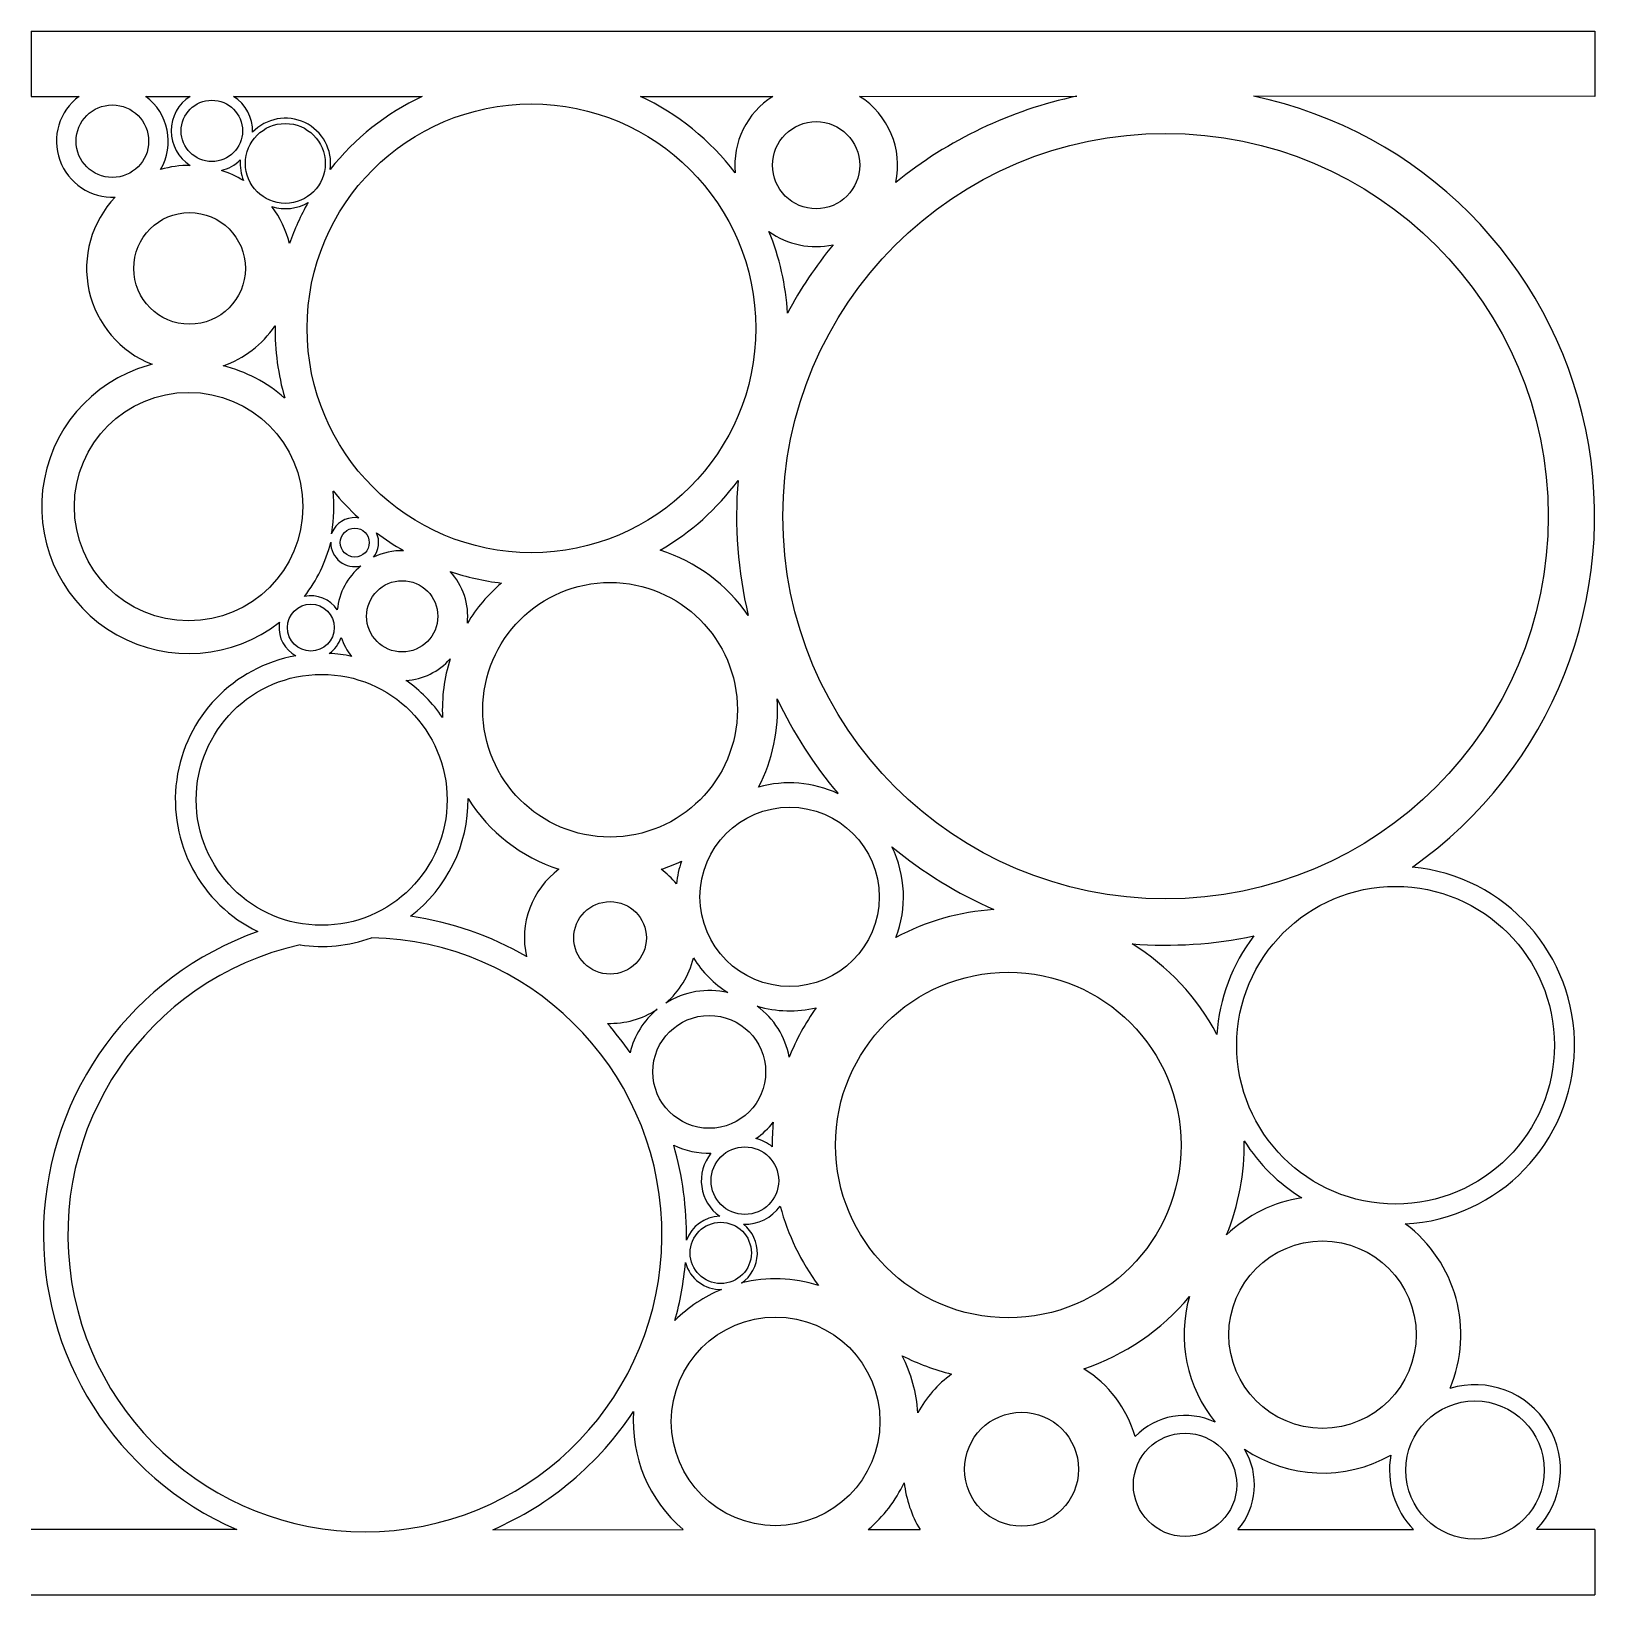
# Model space of a CAD drawing. Header units: inches. Extents: x 0 to 24, y 0 to 24.
import ezdxf

# ---------------------------------------------------------------- set-up
doc = ezdxf.new("R2010")
doc.units = ezdxf.units.IN
doc.header["$MEASUREMENT"] = 0
doc.linetypes.add('Continuous2', pattern=[0])
doc.layers.add('working', color=1, linetype='Continuous')

msp = doc.modelspace()

# ---------------------------------------------------------------- linework, layer by layer
at = {"layer": 'working', "color": 3, "linetype": 'Continuous2', "lineweight": -3, "true_color": 0x00ff00}
for p, q in [((0, 24), (24, 24)), ((0, 24), (0, 23)), ((0, 24), (0, 23)), ((24, 24), (24, 23)), ((0, 23), (0.734, 23)), ((1.756, 23), (2.44, 23)), ((3.104, 23), (5.996, 23)), ((9.352, 23.001), (11.381, 22.999)), ((12.716, 23), (16.049, 23.003)), ((24, 23), (18.76, 23.003)), ((3.155, 1), (0, 1)), ((7.084, 0.998), (10.005, 0.999)), ((12.849, 1), (13.643, 1)), ((18.523, 1), (21.219, 1)), ((24, 1), (23.105, 1)), ((24, 1), (24, 0)), ((0, 0), (24, 0))]:
    msp.add_line(p, q, dxfattribs=at)
for centre, radius in [((1.245, 22.312), 0.557), ((2.772, 22.471), 0.471), ((7.678, 19.44), 3.444), ((3.9, 21.971), 0.613), ((12.048, 21.944), 0.669), ((17.412, 16.557), 5.875), ((2.43, 20.36), 0.857), ((2.416, 16.703), 1.754), ((4.966, 16.151), 0.222), ((5.694, 15.019), 0.547), ((8.885, 13.585), 1.954), ((4.291, 14.846), 0.36), ((4.458, 12.202), 1.926), ((11.641, 10.713), 1.376), ((20.943, 8.435), 2.438), ((8.885, 10.083), 0.557), ((14.998, 6.903), 2.652), ((10.407, 8.026), 0.866), ((10.954, 6.356), 0.519), ((10.584, 5.247), 0.47), ((19.821, 3.992), 1.438), ((11.426, 2.661), 1.601), ((22.162, 1.913), 1.062), ((15.201, 1.927), 0.875), ((17.711, 1.688), 0.793)]:
    msp.add_circle(centre, radius, dxfattribs=at)
for centre, radius, start, end in [((1.245, 22.312), 0.858, 126.6007, 272.9146), ((1.245, 22.312), 0.858, 329.623, 53.4218), ((2.772, 22.471), 0.625, 122.1388, 237.8333), ((2.772, 22.471), 0.625, 358.008, 57.824), ((7.678, 19.44), 3.936, 115.2473, 141.697), ((7.678, 19.44), 3.935, 37.3678, 64.818), ((12.048, 21.944), 1.248, 122.2847, 185.3194), ((12.048, 21.944), 1.25, 347.8424, 57.7095), ((17.412, 16.557), 6.588, 101.9354, 128.952), ((17.412, 16.557), 6.586, 305.1215, 78.1811), ((3.9, 21.971), 0.695, 352.4049, 136.4887), ((2.43, 20.36), 1.581, 89.6677, 106.3497), ((2.772, 22.471), 0.624, 283.6414, 314.3004), ((2.43, 20.36), 1.581, 58.456, 71.981), ((3.9, 21.971), 0.694, 175.5892, 202.3549), ((2.43, 20.36), 1.581, 136.2029, 248.6217), ((3.9, 21.971), 0.694, 252.739, 300.14), ((7.678, 19.44), 3.936, 150.6099, 160.6818), ((2.43, 20.36), 1.58, 13.9525, 36.8622), ((12.048, 21.944), 1.25, 234.4888, 282.0161), ((7.678, 19.44), 3.938, 3.3837, 22.1948), ((17.412, 16.557), 6.588, 140.7877, 151.7834), ((2.43, 20.36), 1.581, 288.9561, 325.9711), ((2.43, 20.36), 1.581, 325.9711, 326.0879), ((7.678, 19.44), 3.936, 179.4312, 179.4901), ((7.678, 19.44), 3.936, 179.4901, 195.7592), ((2.416, 16.703), 2.256, 106.0385, 308.1447), ((2.416, 16.703), 2.256, 104.429, 106.0385), ((2.416, 16.703), 2.225, 48.5193, 76.2795), ((7.678, 19.44), 3.939, 300.1431, 323.6316), ((17.412, 16.557), 6.585, 175.234, 193.3924), ((2.416, 16.703), 2.231, 349.7682, 6.152), ((7.678, 19.44), 3.937, 219.3657, 227.6617), ((4.966, 16.151), 0.383, 87.2562, 156.255), ((4.966, 16.151), 0.383, 81.0248, 87.2562), ((2.416, 16.703), 2.249, 322.2069, 345.886), ((4.966, 16.151), 0.369, 179.3752, 284.5823), ((2.416, 16.703), 2.231, 349.1737, 349.7682), ((4.966, 16.151), 0.383, 156.255, 159.6265), ((4.966, 16.151), 0.366, 322.1758, 24.4447), ((7.678, 19.44), 3.937, 232.8347, 240.1001), ((5.694, 15.019), 1.008, 88.8091, 115.8274), ((8.885, 13.585), 2.566, 34.3025, 72.5387), ((5.694, 15.019), 1.001, 129.3652, 174.3697), ((5.694, 15.019), 1.006, 353.9471, 42.9716), ((7.678, 19.44), 3.937, 251.5314, 263.2773), ((8.885, 13.585), 2.562, 130.6425, 148.7766), ((4.291, 14.846), 0.489, 33.6976, 101.5644), ((4.291, 14.846), 0.489, 175.4974, 242.1643), ((4.291, 14.846), 0.489, 170.2223, 175.4974), ((4.291, 14.846), 0.489, 305.5633, 342.1823), ((5.694, 15.019), 0.992, 198.9842, 218.3114), ((4.458, 12.202), 2.247, 100.1326, 244.1449), ((4.458, 12.202), 2.25, 78.2527, 87.0105), ((5.694, 15.019), 0.985, 273.3706, 318.3597), ((8.885, 13.585), 2.575, 162.3845, 182.6542), ((4.458, 12.202), 2.245, 34.2814, 54.7899), ((8.885, 13.585), 2.57, 332.4608, 3.7126), ((17.412, 16.557), 6.588, 205.2, 220.2879), ((11.641, 10.713), 1.75, 64.8109, 105.8076), ((4.458, 12.202), 2.248, 307.331, 0.5245), ((8.885, 13.585), 2.57, 212.0246, 252.2236), ((17.412, 16.557), 6.588, 230.3881, 246.4328), ((11.641, 10.713), 1.748, 339.0324, 26.0854), ((8.885, 10.083), 1.315, 126.6424, 192.7119), ((8.885, 13.585), 2.57, 287.7558, 295.1957), ((8.885, 10.083), 1.314, 39.1983, 53.3724), ((11.641, 10.713), 1.749, 161.7946, 173.4235), ((20.943, 8.435), 2.747, 273.0972, 84.6328), ((5.122, 5.526), 4.938, 59.8331, 81.8616), ((14.998, 6.903), 3.621, 93.4889, 118.4428), ((5.122, 5.526), 4.935, 109.4641, 246.5111), ((5.122, 5.526), 4.56, 102.613, 88.7201), ((4.458, 12.202), 2.251, 261.5311, 289.9013), ((17.412, 16.557), 6.586, 265.5207, 281.888), ((20.943, 8.435), 2.747, 142.3691, 176.5649), ((14.998, 6.903), 3.625, 27.9042, 58.4078), ((8.885, 10.083), 1.316, 310.4593, 346.4269), ((11.641, 10.713), 1.75, 212.4411, 237.1597), ((10.407, 8.026), 1.249, 76.8169, 122.3229), ((8.885, 10.083), 1.313, 268.1917, 303.2649), ((10.407, 8.026), 1.25, 129.5915, 166.3568), ((10.407, 8.026), 1.249, 10.4864, 53.8344), ((11.641, 10.713), 1.75, 253.5105, 283.5282), ((14.998, 6.903), 3.624, 144.4341, 158.1274), ((5.122, 5.526), 4.938, 34.4731, 41.0858), ((10.407, 8.026), 1.25, 305.0451, 321.8562), ((14.998, 6.903), 3.625, 174.4502, 180.4128), ((10.954, 6.356), 0.669, 51.2168, 75.2253), ((14.998, 6.903), 3.622, 337.5995, 0.9779), ((20.943, 8.435), 2.749, 212.3247, 238.4519), ((10.407, 8.026), 1.249, 244.1032, 271.2417), ((5.122, 5.526), 4.935, 359.0252, 16.1918), ((10.954, 6.356), 0.669, 141.0049, 234.7673), ((19.821, 3.992), 2.124, 98.5417, 133.8683), ((10.584, 5.247), 0.562, 91.583, 159.7301), ((10.954, 6.356), 0.669, 268.2637, 324.2212), ((14.998, 6.903), 3.625, 195.0045, 216.5137), ((10.584, 5.247), 0.562, 304.6964, 51.4844), ((19.821, 3.992), 2.124, 337.1831, 53.2256), ((5.122, 5.526), 4.938, 344.5342, 355.0314), ((10.584, 5.247), 0.562, 195.3553, 271.3675), ((11.426, 2.661), 2.188, 72.4703, 103.8031), ((11.426, 2.661), 2.188, 112.2608, 134.9244), ((14.998, 6.903), 3.625, 288.6155, 320.0585), ((19.821, 3.992), 2.125, 164.0291, 219.2525), ((14.998, 6.903), 3.622, 243.2383, 256.1066), ((11.426, 2.661), 2.188, 3.4591, 27.4502), ((15.201, 1.927), 1.812, 126.2957, 151.4484), ((15.201, 1.927), 1.813, 16.0332, 58.2386), ((22.162, 1.913), 1.312, 315.906, 107.0105), ((5.122, 5.526), 4.935, 293.4239, 326.6491), ((11.426, 2.661), 2.186, 176.0042, 229.4557), ((17.711, 1.688), 1.065, 64.1583, 136.0654), ((17.711, 1.688), 1.065, 319.7327, 30.8604), ((19.821, 3.992), 2.125, 235.7629, 299.5832), ((22.162, 1.913), 1.312, 169.8944, 224.0736), ((11.426, 2.661), 2.187, 310.6019, 334.4864), ((15.201, 1.927), 1.813, 186.5907, 210.7506)]:
    msp.add_arc(centre, radius, start, end, dxfattribs=at)

doc.saveas('drawing.dxf')
